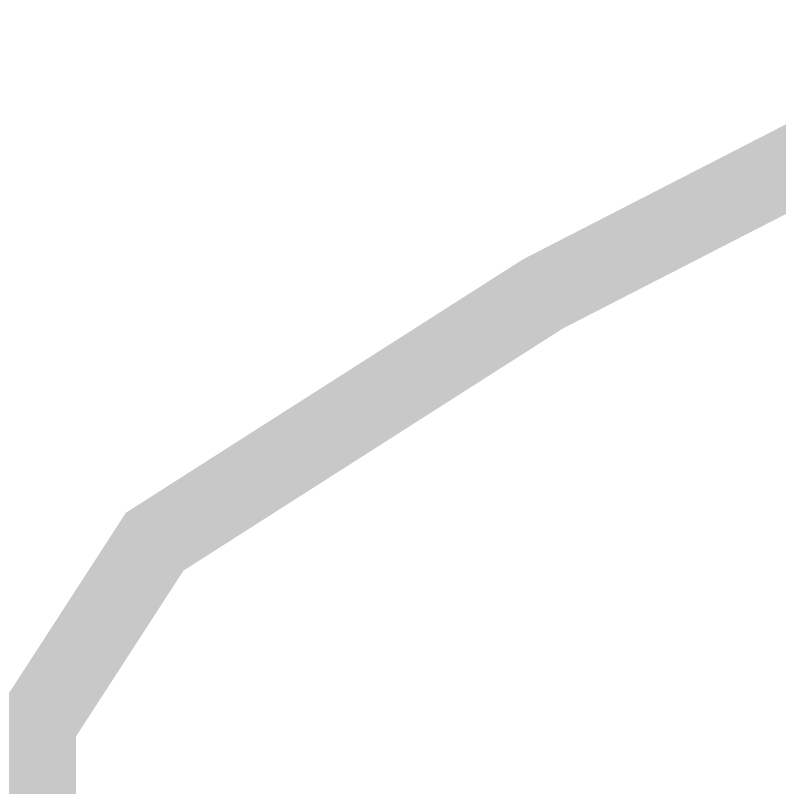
# Model space of a CAD drawing. Extents: x 174934 to 192674, y 648863 to 672607.
# Drawn here: x 183842.86 to 183890.73, y 668054.79 to 668103.19 of the extents above; entities that cross this region are included whole.
import ezdxf

# ---------------------------------------------------------------- set-up
doc = ezdxf.new("R2010")
doc.units = 0
doc.linetypes.add('KB', pattern=[11, 7, -1.5, 1, -1.5])
doc.layers.add('lishiput', color=1, linetype='KB', lineweight=0)

msp = doc.modelspace()

# ---------------------------------------------------------------- linework, layer by layer
at = {"layer": 'lishiput', "color": 164, "linetype": 'KB', "lineweight": 0, "ltscale": 5, "const_width": 5, "flags": 128}
msp.add_lwpolyline([(181289.65, 665436.33), (181278.81, 665469.04), (181278.11, 665487.3), (181247.83, 665568.52), (181242.99, 665572.3), (181238.74, 665578.96), (181237.52, 665585.49), (181234.86, 665592.33), (181234.61, 665597.76), (181236.67, 665607.85), (181234.8, 665614.86), (181238.92, 665625.13), (181244.83, 665633.51), (181244.84, 665642.62), (181248.23, 665649.04), (181247.58, 665659.43), (181246.46, 665664.58), (181240.95, 665679.09), (181232.89, 665693.85), (181217.99, 665706.23), (181195.55, 665742.72), (181213.36, 665799.9), (181247.25, 665946.69), (181341.244, 666324.997), (181360.06, 666373.29), (181420.46, 666538.7), (181422.65, 666550.64), (181424.58, 666587.41), (181433.41, 666607.88), (181443.19, 666648.04), (181449.76, 666696.41), (181477.58, 666736.48), (181489.352, 666721.397), (181512.093, 666688.219), (181549.63, 666642.6), (181561.84, 666624.39), (181571.66, 666601.93), (181575.55, 666586.61), (181582.65, 666567.91), (181588.5, 666556.4), (181591.09, 666549.38), (181599.87, 666534.85), (181612.04, 666511.43), (181616.15, 666505.35), (181636.9, 666477.41), (181645.51, 666468.96), (181652.17, 666465.9), (181692.6, 666456.35), (181722.6, 666460.9), (181753.918, 666471.447), (181785.78, 666485.75), (181795.72, 666482.75), (181836.11, 666480.31), (181848.32, 666478.9), (181888.35, 666482.2), (181941.8, 666475.92), (181933.39, 666405.82), (181951.82, 666403.97), (181974.79, 666390.04), (181991.042, 666365.378), (182102.03, 666441.19), (182128.16, 666455.24), (182158.57, 666463.5), (182144.23, 666598.11), (182130.45, 666649.48), (182120.532, 666680.151), (182105.416, 666744.352), (182097.03, 666773.74), (182087.46, 666811.85), (182080.77, 666845.03), (182077.47, 666852.37), (182063.48, 666911.68), (182132.02, 666904.25), (182153.91, 666926.01), (182202.853, 666919.312), (182203.42, 667065.44), (182247.58, 667062.63), (182270.27, 667058.13), (182325.61, 667039.69), (182370.31, 667021.63), (182414.98, 666999.13), (182429.42, 666995.13), (182448, 666993.5), (182464.646, 666994.747), (182496.412, 667001.43), (182525.647, 667012.523), (182529.609, 667013.75), (182557.172, 667025.75), (182582.438, 667039.75), (182626.359, 667070.5), (182645.141, 667088.312), (182660.188, 667105.75), (182674.262, 667126.056), (182680.766, 667135.438), (182716.094, 667190.812), (182719.125, 667199.75), (182724.141, 667216.562), (182730.266, 667242.25), (182734.484, 667250.688), (182741.328, 667260.375), (182747.516, 667267.188), (182755.562, 667270.312), (182766.432, 667270.245), (182794.557, 667268.352), (182852.6, 667257.17), (182883.782, 667251.613), (182907.56, 667244.653), (182926.216, 667237.648), (182955.694, 667233.798), (183000.437, 667226.994), (183013.732, 667217.452), (183014.402, 667218.388), (183032.302, 667202.786), (183040.738, 667191.383), (183045.893, 667177.48), (183054.495, 667156.277), (183057.538, 667146.381), (183059.9, 667135.179), (183058.913, 667119.349), (183058.299, 667090.147), (183059.489, 667082.338), (183061.636, 667074.442), (183064.898, 667066.35), (183068.404, 667060.91), (183073.19, 667055.482), (183091.079, 667044.511), (183104.534, 667039.968), (183116.697, 667040.045), (183136.88, 667045.764), (183147.421, 667050.152), (183163.986, 667057.802), (183166.375, 667059.25), (183180.875, 667073.5), (183187.11, 667080.606), (183200.333, 667093.646), (183204.686, 667099.675), (183213.02, 667110.135), (183217.234, 667114.938), (183223.49, 667123.275), (183248.861, 667155.115), (183257.065, 667166.501), (183285.091, 667202.301), (183302.304, 667225.205), (183312.12, 667241.966), (183324.126, 667267.118), (183332.894, 667281.146), (183351.308, 667305.362), (183352.938, 667306.938), (183377.859, 667324.875), (183393.5, 667334.375), (183396.587, 667336.86), (183401.66, 667340.029), (183411.6, 667355.669), (183416.878, 667375.614), (183416.602, 667391.966), (183413.145, 667413.957), (183404.792, 667432.916), (183394.772, 667449.8), (183388.185, 667458.961), (183369.214, 667481.146), (183328.634, 667513.042), (183307.926, 667530.919), (183294.104, 667548.996), (183280.37, 667569.835), (183278.329, 667576.025), (183277.589, 667582.916), (183278.06, 667592.641), (183280.485, 667603.42), (183287.63, 667616.144), (183289.391, 667618.625), (183298.016, 667628.062), (183304.031, 667633.625), (183321.391, 667647.25), (183369.516, 667671.25), (183373.844, 667672.938), (183398.641, 667679), (183409.422, 667680.438), (183472.062, 667680.438), (183482.688, 667683.812), (183499.828, 667688.812), (183505.938, 667691.5), (183525, 667702.312), (183544.797, 667714.625), (183549.422, 667718), (183555.734, 667722.812), (183561.75, 667727.68), (183562.887, 667728.514), (183571.307, 667750.28), (183564.546, 667767.847), (183543.585, 667790.144), (183518.567, 667806.359), (183474.617, 667821.223), (183454.332, 667835.412), (183450.275, 667852.303), (183450.951, 667867.843), (183474.617, 667900.95), (183532.264, 667936.916), (183575.538, 667970.698), (183623.546, 667995.022), (183657.354, 668009.21), (183677.808, 668019.528), (183714.997, 668016.826), (183740.691, 668010.745), (183780.584, 667995.88), (183819.125, 667985.07), (183836.705, 667982.368), (183846.848, 667993.854), (183844.143, 668031.014), (183844.143, 668058.716), (183851.581, 668070.202), (183875.923, 668085.742), (183892.25, 668094.125), (183900.547, 668097.938), (183904.37, 668099.882), (183905.953, 668100.688)], dxfattribs=at)

doc.saveas('drawing.dxf')
